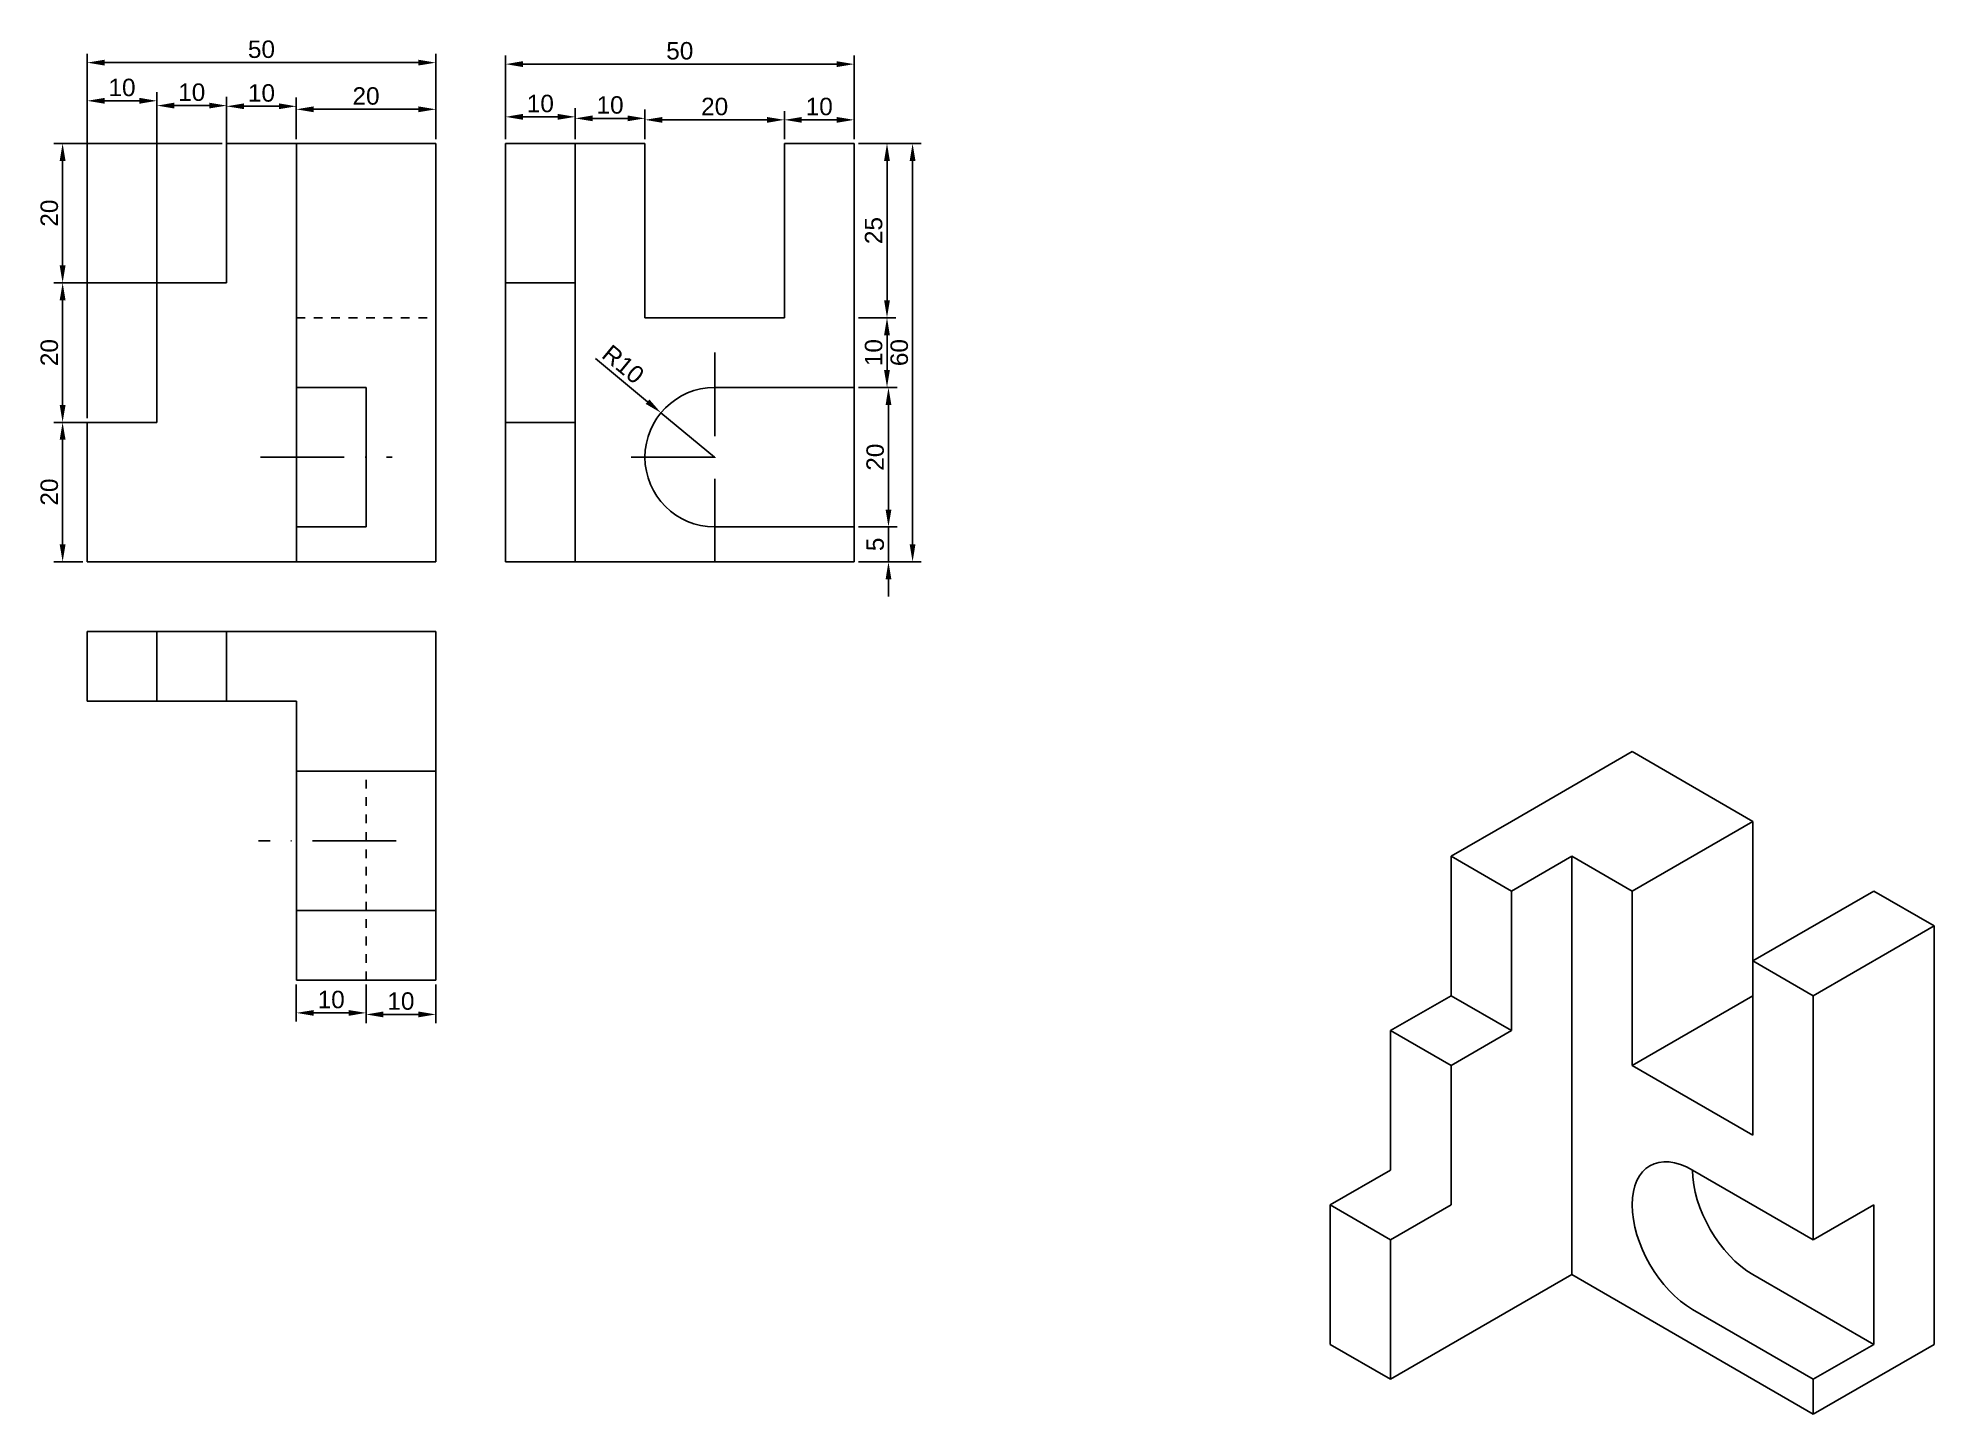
# Model space of a CAD drawing. Header units: millimetres. Extents: x 8692 to 8964, y 14865 to 15062.
import ezdxf

# ---------------------------------------------------------------- set-up
doc = ezdxf.new("R2010")
doc.units = ezdxf.units.MM
doc.linetypes.add('ACAD_ISO10W100', pattern=[18, 12, -3, 0, -3])
doc.linetypes.add('JIS_02_1.2', pattern=[2.5, 1.25, -1.25])
doc.layers.add('acotaciones', color=10, linetype='Continuous')
doc.styles.get("Standard").update_dxf_attribs({"font": 'arial.ttf'})
doc.dimstyles.new('ISO-25', dxfattribs={"dimtxt": 2.5, "dimasz": 2.5, "dimexe": 1.25, "dimexo": 0.625, "dimtad": 1, "dimtxsty": 'Standard', "dimcen": 2.5, "dimadec": 0, "dimazin": 0, "dimtfac": 1, "dimtmove": 0, "dimatfit": 3, "dimfxl": 1, "dimarcsym": 0})

# ---------------------------------------------------------------- blocks, each defined once
blk = doc.blocks.new('*D2')
at = {"layer": 'acotaciones', "color": 0, "lineweight": -2}
for p, q in [((8698.23, 15007.29), (8694.08, 15007.29)), ((8695.33, 15004.79), (8695.33, 14989.79)), ((8698.23, 14987.29), (8694.08, 14987.29))]:
    blk.add_line(p, q, dxfattribs=at)
at = {"layer": 'acotaciones', "color": 0}
for points in [[(8694.91, 15004.79), (8695.75, 15004.79), (8695.33, 15007.29)], [(8694.91, 14989.79), (8695.75, 14989.79), (8695.33, 14987.29)]]:
    blk.add_solid(points, dxfattribs=at)
at = {"layer": 'Defpoints', "color": 0, "transparency": 16777216}
for p in [(8698.85, 15007.29), (8695.33, 14987.29), (8698.85, 14987.29)]:
    blk.add_point(p, dxfattribs=at)
at = {"layer": 'acotaciones', "color": 0, "insert": (8693.43, 14997.29), "char_height": 2.5, "attachment_point": 5, "rotation": 90}
blk.add_mtext('20', dxfattribs=at)
blk = doc.blocks.new('*D3')
at = {"layer": 'acotaciones', "color": 0, "lineweight": -2}
for p, q in [((8708.23, 15027.29), (8694.08, 15027.29)), ((8695.33, 15024.79), (8695.33, 15009.79)), ((8708.23, 15007.29), (8694.08, 15007.29))]:
    blk.add_line(p, q, dxfattribs=at)
at = {"layer": 'acotaciones', "color": 0}
for points in [[(8694.91, 15024.79), (8695.75, 15024.79), (8695.33, 15027.29)], [(8694.91, 15009.79), (8695.75, 15009.79), (8695.33, 15007.29)]]:
    blk.add_solid(points, dxfattribs=at)
at = {"layer": 'Defpoints', "color": 0, "transparency": 16777216}
for p in [(8708.85, 15027.29), (8695.33, 15007.29), (8708.85, 15007.29)]:
    blk.add_point(p, dxfattribs=at)
at = {"layer": 'acotaciones', "color": 0, "insert": (8693.43, 15017.29), "char_height": 2.5, "attachment_point": 5, "rotation": 90}
blk.add_mtext('20', dxfattribs=at)
blk = doc.blocks.new('*D4')
at = {"layer": 'acotaciones', "color": 0, "lineweight": -2}
for p, q in [((8718.23, 15047.29), (8694.08, 15047.29)), ((8695.33, 15044.79), (8695.33, 15029.79)), ((8718.23, 15027.29), (8694.08, 15027.29))]:
    blk.add_line(p, q, dxfattribs=at)
at = {"layer": 'acotaciones', "color": 0}
for points in [[(8694.91, 15044.79), (8695.75, 15044.79), (8695.33, 15047.29)], [(8694.91, 15029.79), (8695.75, 15029.79), (8695.33, 15027.29)]]:
    blk.add_solid(points, dxfattribs=at)
at = {"layer": 'Defpoints', "color": 0, "transparency": 16777216}
for p in [(8718.85, 15047.29), (8695.33, 15027.29), (8718.85, 15027.29)]:
    blk.add_point(p, dxfattribs=at)
at = {"layer": 'acotaciones', "color": 0, "insert": (8693.43, 15037.29), "char_height": 2.5, "attachment_point": 5, "rotation": 90}
blk.add_mtext('20', dxfattribs=at)
blk = doc.blocks.new('*D5')
at = {"layer": 'acotaciones', "color": 0, "lineweight": -2}
for p, q in [((8698.85, 15007.91), (8698.85, 15054.65)), ((8701.35, 15053.4), (8706.35, 15053.4)), ((8708.85, 15007.91), (8708.85, 15054.65))]:
    blk.add_line(p, q, dxfattribs=at)
at = {"layer": 'acotaciones', "color": 0}
for points in [[(8701.35, 15053.82), (8701.35, 15052.98), (8698.85, 15053.4)], [(8706.35, 15053.82), (8706.35, 15052.98), (8708.85, 15053.4)]]:
    blk.add_solid(points, dxfattribs=at)
at = {"layer": 'Defpoints', "color": 0, "transparency": 16777216}
for p in [(8708.85, 15053.4), (8698.85, 15007.29), (8708.85, 15007.29)]:
    blk.add_point(p, dxfattribs=at)
at = {"layer": 'acotaciones', "color": 0, "insert": (8703.85, 15055.3), "char_height": 2.5, "attachment_point": 5}
blk.add_mtext('10', dxfattribs=at)
blk = doc.blocks.new('*D6')
at = {"layer": 'acotaciones', "color": 0, "lineweight": -2}
for p, q in [((8708.85, 15027.91), (8708.85, 15053.96)), ((8718.85, 15027.91), (8718.85, 15053.96)), ((8711.35, 15052.71), (8716.35, 15052.71))]:
    blk.add_line(p, q, dxfattribs=at)
at = {"layer": 'acotaciones', "color": 0}
for points in [[(8711.35, 15053.13), (8711.35, 15052.3), (8708.85, 15052.71)], [(8716.35, 15053.13), (8716.35, 15052.3), (8718.85, 15052.71)]]:
    blk.add_solid(points, dxfattribs=at)
at = {"layer": 'Defpoints', "color": 0, "transparency": 16777216}
for p in [(8718.85, 15052.71), (8708.85, 15027.29), (8718.85, 15027.29)]:
    blk.add_point(p, dxfattribs=at)
at = {"layer": 'acotaciones', "color": 0, "insert": (8713.85, 15054.62), "char_height": 2.5, "attachment_point": 5}
blk.add_mtext('10', dxfattribs=at)
blk = doc.blocks.new('*D7')
at = {"layer": 'acotaciones', "color": 0, "lineweight": -2, "transparency": 16777216}
for p, q in [((8718.85, 15047.91), (8718.85, 15053.86)), ((8728.85, 15047.91), (8728.85, 15053.86)), ((8721.35, 15052.61), (8726.35, 15052.61))]:
    blk.add_line(p, q, dxfattribs=at)
at = {"layer": 'acotaciones', "color": 0, "transparency": 16777216}
for points in [[(8721.35, 15053.03), (8721.35, 15052.2), (8718.85, 15052.61)], [(8726.35, 15053.03), (8726.35, 15052.2), (8728.85, 15052.61)]]:
    blk.add_solid(points, dxfattribs=at)
at = {"layer": 'Defpoints', "color": 0, "transparency": 16777216}
for p in [(8728.85, 15052.61), (8718.85, 15047.29), (8728.85, 15047.29)]:
    blk.add_point(p, dxfattribs=at)
at = {"layer": 'acotaciones', "color": 0, "transparency": 16777216, "insert": (8723.85, 15054.51), "char_height": 2.5, "attachment_point": 5}
blk.add_mtext('10', dxfattribs=at)
blk = doc.blocks.new('*D8')
at = {"layer": 'acotaciones', "color": 0, "lineweight": -2, "transparency": 16777216}
for p, q in [((8728.85, 15047.91), (8728.85, 15053.43)), ((8748.85, 15047.91), (8748.85, 15053.43)), ((8731.35, 15052.18), (8746.35, 15052.18))]:
    blk.add_line(p, q, dxfattribs=at)
at = {"layer": 'acotaciones', "color": 0, "transparency": 16777216}
for points in [[(8731.35, 15052.6), (8731.35, 15051.76), (8728.85, 15052.18)], [(8746.35, 15052.6), (8746.35, 15051.76), (8748.85, 15052.18)]]:
    blk.add_solid(points, dxfattribs=at)
at = {"layer": 'Defpoints', "color": 0, "transparency": 16777216}
for p in [(8748.85, 15052.18), (8728.85, 15047.29), (8748.85, 15047.29)]:
    blk.add_point(p, dxfattribs=at)
at = {"layer": 'acotaciones', "color": 0, "transparency": 16777216, "insert": (8738.85, 15054.08), "char_height": 2.5, "attachment_point": 5}
blk.add_mtext('20', dxfattribs=at)
blk = doc.blocks.new('*D9')
at = {"layer": 'acotaciones', "color": 0, "lineweight": -2, "transparency": 16777216}
for p, q in [((8698.85, 15047.91), (8698.85, 15060.12)), ((8746.35, 15058.87), (8701.35, 15058.87)), ((8748.85, 15047.91), (8748.85, 15060.12))]:
    blk.add_line(p, q, dxfattribs=at)
at = {"layer": 'acotaciones', "color": 0, "transparency": 16777216}
for points in [[(8701.35, 15059.29), (8701.35, 15058.46), (8698.85, 15058.87)], [(8746.35, 15059.29), (8746.35, 15058.46), (8748.85, 15058.87)]]:
    blk.add_solid(points, dxfattribs=at)
at = {"layer": 'Defpoints', "color": 0, "transparency": 16777216}
for p in [(8698.85, 15058.87), (8698.85, 15047.29), (8748.85, 15047.29)]:
    blk.add_point(p, dxfattribs=at)
at = {"layer": 'acotaciones', "color": 0, "transparency": 16777216, "insert": (8723.85, 15060.78), "char_height": 2.5, "attachment_point": 5}
blk.add_mtext('50', dxfattribs=at)
blk = doc.blocks.new('*D10')
at = {"layer": 'acotaciones', "color": 0, "lineweight": -2, "transparency": 16777216}
for p, q in [((8758.85, 15047.91), (8758.85, 15052.35)), ((8761.35, 15051.1), (8766.35, 15051.1)), ((8768.85, 15047.91), (8768.85, 15052.35))]:
    blk.add_line(p, q, dxfattribs=at)
at = {"layer": 'acotaciones', "color": 0, "transparency": 16777216}
for points in [[(8761.35, 15051.52), (8761.35, 15050.68), (8758.85, 15051.1)], [(8766.35, 15051.52), (8766.35, 15050.68), (8768.85, 15051.1)]]:
    blk.add_solid(points, dxfattribs=at)
at = {"layer": 'Defpoints', "color": 0, "transparency": 16777216}
for p in [(8768.85, 15051.1), (8758.85, 15047.29), (8768.85, 15047.29)]:
    blk.add_point(p, dxfattribs=at)
at = {"layer": 'acotaciones', "color": 0, "transparency": 16777216, "insert": (8763.85, 15053), "char_height": 2.5, "attachment_point": 5}
blk.add_mtext('10', dxfattribs=at)
blk = doc.blocks.new('*D11')
at = {"layer": 'acotaciones', "color": 0, "lineweight": -2, "transparency": 16777216}
for p, q in [((8768.85, 15047.91), (8768.85, 15052.13)), ((8771.35, 15050.88), (8776.35, 15050.88)), ((8778.85, 15047.91), (8778.85, 15052.13))]:
    blk.add_line(p, q, dxfattribs=at)
at = {"layer": 'acotaciones', "color": 0, "transparency": 16777216}
for points in [[(8771.35, 15051.3), (8771.35, 15050.47), (8768.85, 15050.88)], [(8776.35, 15051.3), (8776.35, 15050.47), (8778.85, 15050.88)]]:
    blk.add_solid(points, dxfattribs=at)
at = {"layer": 'Defpoints', "color": 0, "transparency": 16777216}
for p in [(8778.85, 15050.88), (8768.85, 15047.29), (8778.85, 15047.29)]:
    blk.add_point(p, dxfattribs=at)
at = {"layer": 'acotaciones', "color": 0, "transparency": 16777216, "insert": (8773.85, 15052.79), "char_height": 2.5, "attachment_point": 5}
blk.add_mtext('10', dxfattribs=at)
blk = doc.blocks.new('*D12')
at = {"layer": 'acotaciones', "color": 0, "lineweight": -2, "transparency": 16777216}
for p, q in [((8778.85, 15047.91), (8778.85, 15051.92)), ((8781.35, 15050.67), (8796.35, 15050.67)), ((8798.85, 15047.91), (8798.85, 15051.92))]:
    blk.add_line(p, q, dxfattribs=at)
at = {"layer": 'acotaciones', "color": 0, "transparency": 16777216}
for points in [[(8781.35, 15051.08), (8781.35, 15050.25), (8778.85, 15050.67)], [(8796.35, 15051.08), (8796.35, 15050.25), (8798.85, 15050.67)]]:
    blk.add_solid(points, dxfattribs=at)
at = {"layer": 'Defpoints', "color": 0, "transparency": 16777216}
for p in [(8798.85, 15050.67), (8778.85, 15047.29), (8798.85, 15047.29)]:
    blk.add_point(p, dxfattribs=at)
at = {"layer": 'acotaciones', "color": 0, "transparency": 16777216, "insert": (8788.85, 15052.57), "char_height": 2.5, "attachment_point": 5}
blk.add_mtext('20', dxfattribs=at)
blk = doc.blocks.new('*D13')
at = {"layer": 'acotaciones', "color": 0, "lineweight": -2, "transparency": 16777216}
for p, q in [((8798.85, 15047.91), (8798.85, 15051.92)), ((8801.35, 15050.67), (8806.35, 15050.67)), ((8808.85, 15047.91), (8808.85, 15051.92))]:
    blk.add_line(p, q, dxfattribs=at)
at = {"layer": 'acotaciones', "color": 0, "transparency": 16777216}
for points in [[(8801.35, 15051.08), (8801.35, 15050.25), (8798.85, 15050.67)], [(8806.35, 15051.08), (8806.35, 15050.25), (8808.85, 15050.67)]]:
    blk.add_solid(points, dxfattribs=at)
at = {"layer": 'Defpoints', "color": 0, "transparency": 16777216}
for p in [(8808.85, 15050.67), (8798.85, 15047.29), (8808.85, 15047.29)]:
    blk.add_point(p, dxfattribs=at)
at = {"layer": 'acotaciones', "color": 0, "transparency": 16777216, "insert": (8803.85, 15052.57), "char_height": 2.5, "attachment_point": 5}
blk.add_mtext('10', dxfattribs=at)
blk = doc.blocks.new('*D14')
at = {"layer": 'acotaciones', "color": 0, "lineweight": -2, "transparency": 16777216}
for p, q in [((8758.85, 15047.91), (8758.85, 15059.91)), ((8806.35, 15058.66), (8761.35, 15058.66)), ((8808.85, 15047.91), (8808.85, 15059.91))]:
    blk.add_line(p, q, dxfattribs=at)
at = {"layer": 'acotaciones', "color": 0, "transparency": 16777216}
for points in [[(8761.35, 15059.08), (8761.35, 15058.24), (8758.85, 15058.66)], [(8806.35, 15059.08), (8806.35, 15058.24), (8808.85, 15058.66)]]:
    blk.add_solid(points, dxfattribs=at)
at = {"layer": 'Defpoints', "color": 0, "transparency": 16777216}
for p in [(8758.85, 15058.66), (8758.85, 15047.29), (8808.85, 15047.29)]:
    blk.add_point(p, dxfattribs=at)
at = {"layer": 'acotaciones', "color": 0, "transparency": 16777216, "insert": (8783.85, 15060.56), "char_height": 2.5, "attachment_point": 5}
blk.add_mtext('50', dxfattribs=at)
blk = doc.blocks.new('*D15')
at = {"layer": 'acotaciones', "color": 0, "lineweight": -2, "transparency": 16777216}
for p, q in [((8809.48, 15047.29), (8814.82, 15047.29)), ((8813.57, 15044.79), (8813.57, 15024.79)), ((8809.48, 15022.29), (8814.82, 15022.29))]:
    blk.add_line(p, q, dxfattribs=at)
at = {"layer": 'acotaciones', "color": 0, "transparency": 16777216}
for points in [[(8813.15, 15044.79), (8813.98, 15044.79), (8813.57, 15047.29)], [(8813.15, 15024.79), (8813.98, 15024.79), (8813.57, 15022.29)]]:
    blk.add_solid(points, dxfattribs=at)
at = {"layer": 'Defpoints', "color": 0, "transparency": 16777216}
for p in [(8808.85, 15047.29), (8808.85, 15022.29), (8813.57, 15022.29)]:
    blk.add_point(p, dxfattribs=at)
at = {"layer": 'acotaciones', "color": 0, "transparency": 16777216, "insert": (8811.66, 15034.79), "char_height": 2.5, "attachment_point": 5, "rotation": 90}
blk.add_mtext('25', dxfattribs=at)
blk = doc.blocks.new('*D16')
at = {"layer": 'acotaciones', "color": 0, "lineweight": -2, "transparency": 16777216}
for p, q in [((8809.48, 15022.29), (8814.82, 15022.29)), ((8813.57, 15019.79), (8813.57, 15014.79)), ((8809.48, 15012.29), (8814.82, 15012.29))]:
    blk.add_line(p, q, dxfattribs=at)
at = {"layer": 'acotaciones', "color": 0, "transparency": 16777216}
for points in [[(8813.15, 15019.79), (8813.98, 15019.79), (8813.57, 15022.29)], [(8813.15, 15014.79), (8813.98, 15014.79), (8813.57, 15012.29)]]:
    blk.add_solid(points, dxfattribs=at)
at = {"layer": 'Defpoints', "color": 0, "transparency": 16777216}
for p in [(8808.85, 15022.29), (8808.85, 15012.29), (8813.57, 15012.29)]:
    blk.add_point(p, dxfattribs=at)
at = {"layer": 'acotaciones', "color": 0, "transparency": 16777216, "insert": (8811.66, 15017.29), "char_height": 2.5, "attachment_point": 5, "rotation": 90}
blk.add_mtext('10', dxfattribs=at)
blk = doc.blocks.new('*D17')
at = {"layer": 'acotaciones', "color": 0, "lineweight": -2, "transparency": 16777216}
for p, q in [((8809.48, 15012.29), (8815.03, 15012.29)), ((8813.78, 15009.79), (8813.78, 14994.79)), ((8809.48, 14992.29), (8815.03, 14992.29))]:
    blk.add_line(p, q, dxfattribs=at)
at = {"layer": 'acotaciones', "color": 0, "transparency": 16777216}
for points in [[(8813.37, 15009.79), (8814.2, 15009.79), (8813.78, 15012.29)], [(8813.37, 14994.79), (8814.2, 14994.79), (8813.78, 14992.29)]]:
    blk.add_solid(points, dxfattribs=at)
at = {"layer": 'Defpoints', "color": 0, "transparency": 16777216}
for p in [(8808.85, 15012.29), (8808.85, 14992.29), (8813.78, 14992.29)]:
    blk.add_point(p, dxfattribs=at)
at = {"layer": 'acotaciones', "color": 0, "transparency": 16777216, "insert": (8811.88, 15002.29), "char_height": 2.5, "attachment_point": 5, "rotation": 90}
blk.add_mtext('20', dxfattribs=at)
blk = doc.blocks.new('*D18')
at = {"layer": 'acotaciones', "color": 0, "lineweight": -2, "transparency": 16777216}
for p, q in [((8813.78, 14994.79), (8813.78, 14997.29)), ((8809.48, 14992.29), (8815.03, 14992.29)), ((8813.78, 14992.29), (8813.78, 14987.29)), ((8809.48, 14987.29), (8815.03, 14987.29)), ((8813.78, 14984.79), (8813.78, 14982.29))]:
    blk.add_line(p, q, dxfattribs=at)
at = {"layer": 'acotaciones', "color": 0, "transparency": 16777216}
for points in [[(8813.37, 14994.79), (8814.2, 14994.79), (8813.78, 14992.29)], [(8813.37, 14984.79), (8814.2, 14984.79), (8813.78, 14987.29)]]:
    blk.add_solid(points, dxfattribs=at)
at = {"layer": 'Defpoints', "color": 0, "transparency": 16777216}
for p in [(8808.85, 14992.29), (8808.85, 14987.29), (8813.78, 14987.29)]:
    blk.add_point(p, dxfattribs=at)
at = {"layer": 'acotaciones', "color": 0, "transparency": 16777216, "insert": (8811.89, 14989.79), "char_height": 2.5, "attachment_point": 5, "rotation": 90}
blk.add_mtext('5', dxfattribs=at)
blk = doc.blocks.new('*D19')
at = {"layer": 'acotaciones', "color": 0, "lineweight": -2, "transparency": 16777216}
for p, q in [((8809.48, 15047.29), (8818.49, 15047.29)), ((8817.24, 15044.79), (8817.24, 14989.79)), ((8810.1, 14987.29), (8818.49, 14987.29))]:
    blk.add_line(p, q, dxfattribs=at)
at = {"layer": 'acotaciones', "color": 0, "transparency": 16777216}
for points in [[(8816.82, 15044.79), (8817.65, 15044.79), (8817.24, 15047.29)], [(8816.82, 14989.79), (8817.65, 14989.79), (8817.24, 14987.29)]]:
    blk.add_solid(points, dxfattribs=at)
at = {"layer": 'Defpoints', "color": 0, "transparency": 16777216}
for p in [(8808.85, 15047.29), (8809.48, 14987.29), (8817.24, 14987.29)]:
    blk.add_point(p, dxfattribs=at)
at = {"layer": 'acotaciones', "color": 0, "transparency": 16777216, "insert": (8815.34, 15017.29), "char_height": 2.5, "attachment_point": 5, "rotation": 90}
blk.add_mtext('60', dxfattribs=at)
blk = doc.blocks.new('*D20')
at = {"layer": 'acotaciones', "color": 0, "lineweight": -2, "transparency": 16777216}
for p, q in [((8771.74, 15016.45), (8779.22, 15010.25)), ((8788.85, 15002.29), (8781.15, 15008.66))]:
    blk.add_line(p, q, dxfattribs=at)
at = {"layer": 'acotaciones', "color": 0, "transparency": 16777216}
blk.add_solid([(8779.49, 15010.57), (8778.96, 15009.93), (8781.15, 15008.66)], dxfattribs=at)
at = {"layer": 'Defpoints', "color": 0, "transparency": 16777216}
for p in [(8781.15, 15008.66), (8788.85, 15002.29)]:
    blk.add_point(p, dxfattribs=at)
at = {"layer": 'acotaciones', "color": 0, "transparency": 16777216, "insert": (8775.73, 15015.61), "char_height": 2.5, "attachment_point": 5, "rotation": 320.4038}
blk.add_mtext('R10', dxfattribs=at)
blk = doc.blocks.new('*D21')
at = {"layer": 'acotaciones', "color": 0, "lineweight": -2, "transparency": 16777216}
for p, q in [((8728.85, 14926.66), (8728.85, 14921.35)), ((8738.85, 14926.66), (8738.85, 14921.35)), ((8731.35, 14922.6), (8736.35, 14922.6))]:
    blk.add_line(p, q, dxfattribs=at)
at = {"layer": 'acotaciones', "color": 0, "transparency": 16777216}
for points in [[(8731.35, 14923.01), (8731.35, 14922.18), (8728.85, 14922.6)], [(8736.35, 14923.01), (8736.35, 14922.18), (8738.85, 14922.6)]]:
    blk.add_solid(points, dxfattribs=at)
at = {"layer": 'Defpoints', "color": 0, "transparency": 16777216}
for p in [(8728.85, 14927.29), (8738.85, 14927.29), (8738.85, 14922.6)]:
    blk.add_point(p, dxfattribs=at)
at = {"layer": 'acotaciones', "color": 0, "transparency": 16777216, "insert": (8733.85, 14924.5), "char_height": 2.5, "attachment_point": 5}
blk.add_mtext('10', dxfattribs=at)
blk = doc.blocks.new('*D22')
at = {"layer": 'acotaciones', "color": 0, "lineweight": -2, "transparency": 16777216}
for p, q in [((8738.85, 14926.66), (8738.85, 14921.13)), ((8748.85, 14926.66), (8748.85, 14921.13)), ((8741.35, 14922.38), (8746.35, 14922.38))]:
    blk.add_line(p, q, dxfattribs=at)
at = {"layer": 'acotaciones', "color": 0, "transparency": 16777216}
for points in [[(8741.35, 14922.8), (8741.35, 14921.96), (8738.85, 14922.38)], [(8746.35, 14922.8), (8746.35, 14921.96), (8748.85, 14922.38)]]:
    blk.add_solid(points, dxfattribs=at)
at = {"layer": 'Defpoints', "color": 0, "transparency": 16777216}
for p in [(8738.85, 14927.29), (8748.85, 14927.29), (8748.85, 14922.38)]:
    blk.add_point(p, dxfattribs=at)
at = {"layer": 'acotaciones', "color": 0, "transparency": 16777216, "insert": (8743.85, 14924.28), "char_height": 2.5, "attachment_point": 5}
blk.add_mtext('10', dxfattribs=at)

msp = doc.modelspace()

# ---------------------------------------------------------------- linework, layer by layer
for p, q in [((8718.854, 15047.286), (8718.854, 15027.286)), ((8728.854, 15047.286), (8718.854, 15047.286)), ((8728.854, 14987.286), (8728.854, 15047.286)), ((8728.854, 15047.286), (8748.854, 15047.286)), ((8748.854, 15047.286), (8748.854, 14987.286)), ((8758.854, 15047.286), (8758.854, 15027.286)), ((8768.854, 15047.286), (8758.854, 15047.286)), ((8768.854, 14987.286), (8768.854, 15047.286)), ((8768.854, 15047.286), (8778.854, 15047.286)), ((8778.854, 15047.286), (8778.854, 15022.286)), ((8798.854, 15022.286), (8798.854, 15047.286)), ((8798.854, 15047.286), (8808.854, 15047.286)), ((8808.854, 15047.286), (8808.854, 15012.286)), ((8718.854, 15027.286), (8708.854, 15027.286)), ((8708.854, 15027.286), (8708.854, 15007.286)), ((8758.854, 15027.286), (8758.854, 15007.286)), ((8758.854, 15027.286), (8768.854, 15027.286)), ((8728.854, 15012.286), (8728.854, 15022.286)), ((8778.854, 15022.286), (8798.854, 15022.286)), ((8738.854, 15012.286), (8728.854, 15012.286)), ((8738.854, 14992.286), (8738.854, 15012.286)), ((8808.854, 15012.286), (8788.854, 15012.286)), ((8808.854, 15012.286), (8808.854, 14992.286)), ((8708.854, 15007.286), (8698.854, 15007.286)), ((8698.854, 15007.286), (8698.854, 14987.286)), ((8758.854, 15007.286), (8758.854, 14987.286)), ((8758.854, 15007.286), (8768.854, 15007.286)), ((8728.854, 14987.286), (8728.854, 14992.286)), ((8728.854, 14992.286), (8738.854, 14992.286)), ((8788.854, 14992.286), (8808.854, 14992.286)), ((8808.854, 14992.286), (8808.854, 14987.286)), ((8698.854, 14987.286), (8728.854, 14987.286)), ((8748.854, 14987.286), (8728.854, 14987.286)), ((8758.854, 14987.286), (8768.854, 14987.286)), ((8808.854, 14987.286), (8768.854, 14987.286)), ((8698.854, 14977.286), (8698.854, 14967.286)), ((8698.854, 14977.286), (8708.854, 14977.286)), ((8708.854, 14977.286), (8718.854, 14977.286)), ((8708.854, 14977.286), (8708.854, 14967.286)), ((8718.854, 14977.286), (8718.854, 14967.286)), ((8718.854, 14977.286), (8748.854, 14977.286)), ((8748.854, 14977.286), (8748.854, 14957.286)), ((8718.854, 14967.286), (8698.854, 14967.286)), ((8728.854, 14967.286), (8718.854, 14967.286)), ((8728.854, 14957.286), (8728.854, 14967.286)), ((8920.448, 14960.068), (8903.127, 14950.068)), ((8937.768, 14950.068), (8920.448, 14960.068)), ((8748.854, 14957.286), (8728.854, 14957.286)), ((8728.854, 14957.286), (8728.854, 14937.286)), ((8748.854, 14937.286), (8748.854, 14957.286)), ((8894.467, 14945.068), (8903.127, 14950.068)), ((8920.448, 14940.068), (8937.768, 14950.068)), ((8937.768, 14950.068), (8937.768, 14925.068)), ((8894.467, 14925.068), (8894.467, 14945.068)), ((8903.127, 14940.068), (8894.467, 14945.068)), ((8911.787, 14945.068), (8903.127, 14940.068)), ((8911.787, 14885.068), (8911.787, 14945.068)), ((8920.448, 14940.068), (8911.787, 14945.068)), ((8903.127, 14920.068), (8903.127, 14940.068)), ((8920.448, 14915.068), (8920.448, 14940.068)), ((8955.089, 14940.068), (8937.768, 14930.068)), ((8963.749, 14935.068), (8955.089, 14940.068)), ((8963.749, 14935.068), (8955.089, 14940.068)), ((8728.854, 14937.286), (8748.854, 14937.286)), ((8728.854, 14937.286), (8728.854, 14927.286)), ((8748.854, 14927.286), (8748.854, 14937.286)), ((8963.749, 14935.068), (8946.428, 14925.068)), ((8963.749, 14875.068), (8963.749, 14935.068)), ((8946.428, 14925.068), (8937.768, 14930.068)), ((8937.768, 14930.068), (8937.768, 14905.068)), ((8728.854, 14927.286), (8738.854, 14927.286)), ((8738.854, 14927.286), (8748.854, 14927.286)), ((8885.807, 14920.068), (8894.467, 14925.068)), ((8894.467, 14925.068), (8903.127, 14920.068)), ((8920.448, 14915.068), (8937.768, 14925.068)), ((8946.428, 14890.068), (8946.428, 14925.068)), ((8885.807, 14900.068), (8885.807, 14920.068)), ((8885.807, 14920.068), (8894.467, 14915.068)), ((8894.467, 14915.068), (8903.127, 14920.068)), ((8894.467, 14895.068), (8894.467, 14915.068)), ((8937.768, 14905.068), (8920.448, 14915.068)), ((8877.146, 14895.068), (8885.807, 14900.068)), ((8946.428, 14890.068), (8929.108, 14900.068)), ((8877.146, 14875.068), (8877.146, 14895.068)), ((8877.146, 14895.068), (8885.807, 14890.068)), ((8885.807, 14890.068), (8894.467, 14895.068)), ((8955.089, 14895.068), (8946.428, 14890.068)), ((8955.089, 14875.068), (8955.089, 14895.068)), ((8885.807, 14890.068), (8885.807, 14870.068)), ((8885.807, 14870.068), (8911.787, 14885.068)), ((8911.787, 14885.068), (8946.428, 14865.068)), ((8955.089, 14875.068), (8937.768, 14885.068)), ((8946.428, 14870.068), (8929.108, 14880.068)), ((8885.807, 14870.068), (8877.146, 14875.068)), ((8946.428, 14865.068), (8963.749, 14875.068)), ((8946.428, 14870.068), (8955.089, 14875.068)), ((8946.428, 14865.068), (8946.428, 14870.068))]:
    msp.add_line(p, q)
at = {"linetype": 'JIS_02_1.2'}
for p, q in [((8728.854, 15022.286), (8748.854, 15022.286)), ((8738.854, 14937.286), (8738.854, 14957.286)), ((8738.854, 14927.286), (8738.854, 14937.286))]:
    msp.add_line(p, q, dxfattribs=at)
at = {"linetype": 'ACAD_ISO10W100'}
for p, q in [((8788.854, 15017.286), (8788.854, 14987.286)), ((8723.705, 15002.286), (8742.58, 15002.286)), ((8788.854, 15002.286), (8774.339, 15002.286)), ((8743.18, 14947.286), (8723.405, 14947.286))]:
    msp.add_line(p, q, dxfattribs=at)
msp.add_arc((8788.854, 15002.286), 10, 90, 270)
for centre, start_param in [((8929.108, 14890.068), 2.3561945), ((8937.768, 14895.068), 3.9269908)]:
    msp.add_ellipse(centre, major_axis=(6.124, -10.607), ratio=0.5773503, start_param=start_param, end_param=5.4977871)

# ---------------------------------------------------------------- dimensions: what is measured, and where the dimension line sits
at = {"layer": 'acotaciones'}
for base, p1, p2, picture, middle in [((8698.854, 15058.875), (8748.854, 15047.286), (8698.854, 15047.286), '*D9', (8723.854, 15060.776)), ((8758.854, 15058.659), (8808.854, 15047.286), (8758.854, 15047.286), '*D14', (8783.854, 15060.56)), ((8708.854, 15053.401), (8698.854, 15007.286), (8708.854, 15007.286), '*D5', (8703.854, 15055.302)), ((8718.854, 15052.714), (8708.854, 15027.286), (8718.854, 15027.286), '*D6', (8713.854, 15054.616)), ((8728.854, 15052.612), (8718.854, 15047.286), (8728.854, 15047.286), '*D7', (8723.854, 15054.513)), ((8748.854, 15052.18), (8728.854, 15047.286), (8748.854, 15047.286), '*D8', (8738.854, 15054.081)), ((8768.854, 15051.1), (8758.854, 15047.286), (8768.854, 15047.286), '*D10', (8763.854, 15053.001)), ((8778.854, 15050.884), (8768.854, 15047.286), (8778.854, 15047.286), '*D11', (8773.854, 15052.786)), ((8798.854, 15050.668), (8778.854, 15047.286), (8798.854, 15047.286), '*D12', (8788.854, 15052.57)), ((8808.854, 15050.668), (8798.854, 15047.286), (8808.854, 15047.286), '*D13', (8803.854, 15052.57)), ((8738.854, 14922.598), (8728.854, 14927.286), (8738.854, 14927.286), '*D21', (8733.854, 14924.499)), ((8748.854, 14922.381), (8738.854, 14927.286), (8748.854, 14927.286), '*D22', (8743.854, 14924.282))]:
    dim = msp.add_linear_dim(base=base, p1=p1, p2=p2, dimstyle='ISO-25', dxfattribs=at)
    dim.commit()
    dim.dimension.update_dxf_attribs({"geometry": picture, "text_midpoint": middle})
for base, p1, p2, picture, middle in [((8695.33, 15027.286), (8718.854, 15047.286), (8718.854, 15027.286), '*D4', (8693.428, 15037.286)), ((8813.566, 15022.286), (8808.854, 15047.286), (8808.854, 15022.286), '*D15', (8811.664, 15034.786)), ((8817.238, 14987.286), (8808.854, 15047.286), (8809.479, 14987.286), '*D19', (8815.336, 15017.286)), ((8695.33, 15007.286), (8708.854, 15027.286), (8708.854, 15007.286), '*D3', (8693.428, 15017.286)), ((8813.566, 15012.286), (8808.854, 15022.286), (8808.854, 15012.286), '*D16', (8811.664, 15017.286)), ((8813.782, 14992.286), (8808.854, 15012.286), (8808.854, 14992.286), '*D17', (8811.88, 15002.286)), ((8695.33, 14987.286), (8698.854, 15007.286), (8698.854, 14987.286), '*D2', (8693.428, 14997.286)), ((8813.782, 14987.286), (8808.854, 14992.286), (8808.854, 14987.286), '*D18', (8811.886, 14989.786))]:
    dim = msp.add_linear_dim(base=base, p1=p1, p2=p2, angle=90, dimstyle='ISO-25', dxfattribs=at)
    dim.commit()
    dim.dimension.update_dxf_attribs({"geometry": picture, "text_midpoint": middle})
dim = msp.add_radius_dim(center=(8788.854, 15002.286), mpoint=(8781.148, 15008.659), dimstyle='ISO-25', dxfattribs=at)
dim.commit()
dim.dimension.update_dxf_attribs({"geometry": '*D20', "text_midpoint": (8775.728, 15015.611)})

doc.saveas('drawing.dxf')
